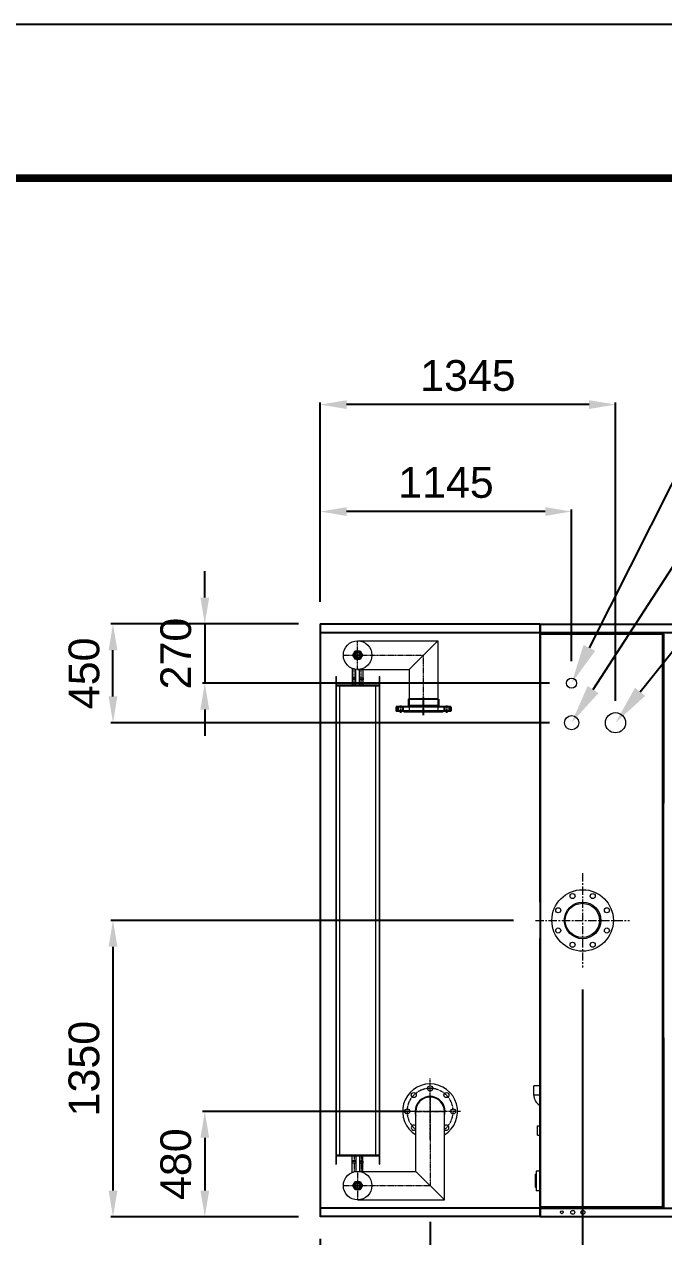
# Model space of a CAD drawing. Header units: millimetres. Extents: x -17070 to 41831, y -291348 to 30635.
# Drawn here: x 20668 to 23582, y 25115 to 30635 of the extents above; entities that cross this region are included whole.
import ezdxf
from ezdxf import colors
from ezdxf.entities.mleader import LeaderData, LeaderLine
from ezdxf.math import Vec2, Vec3

# ---------------------------------------------------------------- set-up
doc = ezdxf.new("R2010")
doc.units = ezdxf.units.MM
doc.linetypes.add('CENTER', pattern=[2, 1.25, -0.25, 0.25, -0.25])
doc.linetypes.add('HIDDEN', pattern=[0.375, 0.25, -0.125])
for name, color, linetype in [('center', 1, 'CENTER'), ('냉각탑_dim', 1, 'Continuous'), ('냉각탑_form', 1, 'Continuous')]:
    doc.layers.add(name, color=color, linetype=linetype)
doc.styles.get("Standard").update_dxf_attribs({"font": 'arial.ttf'})
doc.dimstyles.new('1.40', dxfattribs={"dimscale": 20, "dimtxt": 1.5, "dimasz": 1, "dimexe": 0.5, "dimexo": 0.5, "dimgap": 0.5, "dimtad": 1, "dimdec": 0, "dimzin": 0, "dimdsep": 46, "dimtxsty": 'Standard', "dimcen": 0, "dimclrd": 2, "dimclre": 2, "dimclrt": 3, "dimadec": 0, "dimazin": 0, "dimtfac": 1, "dimtdec": 0, "dimtmove": 0, "dimatfit": 0, "dimfxl": 1, "dimtolj": 1, "dimtzin": 0, "dimlwd": -1, "dimlwe": -1, "dimarcsym": 0})

# ---------------------------------------------------------------- blocks, each defined once
blk = doc.blocks.new('*D360')
at = {"color": 2, "transparency": 16777216}
for p, q in [((22517.1, 25182.4), (22517.1, 24578.2)), ((22017.1, 25105.1), (22017.1, 24578.2)), ((22397.1, 24588.2), (22137.1, 24588.2))]:
    blk.add_line(p, q, dxfattribs=at)
for points in [[(22137.1, 24608.2), (22137.1, 24568.2), (22017.1, 24588.2)], [(22397.1, 24608.2), (22397.1, 24568.2), (22517.1, 24588.2)]]:
    blk.add_solid(points, dxfattribs=at)
at = {"layer": 'Defpoints', "color": 0, "transparency": 16777216}
for p in [(22517.1, 25282.4), (22017.1, 25205.1), (22017.1, 24588.2)]:
    blk.add_point(p, dxfattribs=at)
at = {"color": 3, "lineweight": 5, "transparency": 16777216, "insert": (22267.1, 24719.7), "char_height": 140, "attachment_point": 5}
blk.add_mtext('\\A1;500', dxfattribs=at)
blk = doc.blocks.new('*D362')
at = {"color": 2, "transparency": 16777216}
for p, q in [((22417.1, 25685.5), (21481, 25685.5)), ((21491, 25565.5), (21491, 25325.1)), ((21917.1, 25205.1), (21481, 25205.1))]:
    blk.add_line(p, q, dxfattribs=at)
for points in [[(21471, 25565.5), (21511, 25565.5), (21491, 25685.5)], [(21471, 25325.1), (21511, 25325.1), (21491, 25205.1)]]:
    blk.add_solid(points, dxfattribs=at)
at = {"layer": 'Defpoints', "color": 0, "transparency": 16777216}
for p in [(22517.1, 25685.5), (21491, 25205.1), (22017.1, 25205.1)]:
    blk.add_point(p, dxfattribs=at)
at = {"color": 3, "lineweight": 5, "transparency": 16777216, "insert": (21359.5, 25445.3), "char_height": 140, "attachment_point": 5, "rotation": 90}
blk.add_mtext('\\A1;480', dxfattribs=at)
blk = doc.blocks.new('*D366')
at = {"color": 2, "transparency": 16777216}
for p, q in [((22897.2, 26555.1), (21062.8, 26555.1)), ((21072.8, 26435.1), (21072.8, 25325.1)), ((21917.1, 25205.1), (21062.8, 25205.1))]:
    blk.add_line(p, q, dxfattribs=at)
for points in [[(21052.8, 26435.1), (21092.8, 26435.1), (21072.8, 26555.1)], [(21052.8, 25325.1), (21092.8, 25325.1), (21072.8, 25205.1)]]:
    blk.add_solid(points, dxfattribs=at)
at = {"layer": 'Defpoints', "color": 0, "transparency": 16777216}
for p in [(22997.2, 26555.1), (21072.8, 25205.1), (22017.1, 25205.1)]:
    blk.add_point(p, dxfattribs=at)
at = {"color": 3, "lineweight": 5, "transparency": 16777216, "insert": (20941.2, 25880.1), "char_height": 140, "attachment_point": 5, "rotation": 90}
blk.add_mtext('\\A1;1350', dxfattribs=at)
blk = doc.blocks.new('*D368')
at = {"color": 2, "transparency": 16777216}
for p, q in [((22017.1, 28005.1), (22017.1, 28426.6)), ((23041.7, 28416.6), (22137.1, 28416.6)), ((23161.7, 27735), (23161.7, 28426.6))]:
    blk.add_line(p, q, dxfattribs=at)
for points in [[(22137.1, 28436.6), (22137.1, 28396.6), (22017.1, 28416.6)], [(23041.7, 28436.6), (23041.7, 28396.6), (23161.7, 28416.6)]]:
    blk.add_solid(points, dxfattribs=at)
at = {"layer": 'Defpoints', "color": 0, "transparency": 16777216}
for p in [(22017.1, 28416.6), (22017.1, 27905.1), (23161.7, 27635)]:
    blk.add_point(p, dxfattribs=at)
at = {"color": 3, "lineweight": 5, "transparency": 16777216, "insert": (22589.4, 28548.1), "char_height": 140, "attachment_point": 5}
blk.add_mtext('\\A1;1145', dxfattribs=at)
blk = doc.blocks.new('*D369')
at = {"color": 2, "transparency": 16777216}
for p, q in [((22017.1, 28005.1), (22017.1, 28913.5)), ((23241.7, 28903.5), (22137.1, 28903.5)), ((23361.7, 27555), (23361.7, 28913.5))]:
    blk.add_line(p, q, dxfattribs=at)
for points in [[(22137.1, 28923.5), (22137.1, 28883.5), (22017.1, 28903.5)], [(23241.7, 28923.5), (23241.7, 28883.5), (23361.7, 28903.5)]]:
    blk.add_solid(points, dxfattribs=at)
at = {"layer": 'Defpoints', "color": 0, "transparency": 16777216}
for p in [(22017.1, 28903.5), (22017.1, 27905.1), (23361.7, 27455)]:
    blk.add_point(p, dxfattribs=at)
at = {"color": 3, "lineweight": 5, "transparency": 16777216, "insert": (22689.4, 29035.1), "char_height": 140, "attachment_point": 5}
blk.add_mtext('\\A1;1345', dxfattribs=at)
blk = doc.blocks.new('*D370')
at = {"color": 2, "transparency": 16777216}
for p, q in [((23211.7, 26240.6), (23211.7, 24071.4)), ((22017.1, 25105.1), (22017.1, 24071.4)), ((23091.7, 24081.4), (22137.1, 24081.4))]:
    blk.add_line(p, q, dxfattribs=at)
for points in [[(22137.1, 24101.4), (22137.1, 24061.4), (22017.1, 24081.4)], [(23091.7, 24101.4), (23091.7, 24061.4), (23211.7, 24081.4)]]:
    blk.add_solid(points, dxfattribs=at)
at = {"layer": 'Defpoints', "color": 0, "transparency": 16777216}
for p in [(23211.7, 26340.6), (22017.1, 25205.1), (22017.1, 24081.4)]:
    blk.add_point(p, dxfattribs=at)
at = {"color": 3, "lineweight": 5, "transparency": 16777216, "insert": (22614.4, 24212.9), "char_height": 140, "attachment_point": 5}
blk.add_mtext('\\A1;1195', dxfattribs=at)
blk = doc.blocks.new('*D371')
at = {"color": 2, "transparency": 16777216}
for p, q in [((21917.1, 27905.1), (21062.8, 27905.1)), ((21072.8, 27575), (21072.8, 27785.1)), ((23061.7, 27455), (21062.8, 27455))]:
    blk.add_line(p, q, dxfattribs=at)
for points in [[(21052.8, 27785.1), (21092.8, 27785.1), (21072.8, 27905.1)], [(21052.8, 27575), (21092.8, 27575), (21072.8, 27455)]]:
    blk.add_solid(points, dxfattribs=at)
at = {"layer": 'Defpoints', "color": 0, "transparency": 16777216}
for p in [(21072.8, 27905.1), (22017.1, 27905.1), (23161.7, 27455)]:
    blk.add_point(p, dxfattribs=at)
at = {"color": 3, "lineweight": 5, "transparency": 16777216, "insert": (20941.3, 27680), "char_height": 140, "attachment_point": 5, "rotation": 90}
blk.add_mtext('\\A1;450', dxfattribs=at)
blk = doc.blocks.new('*D372')
at = {"color": 2, "transparency": 16777216}
for p, q in [((21491, 28025.1), (21491, 28145.1)), ((21917.1, 27905.1), (21481, 27905.1)), ((21491, 27905.1), (21491, 27635)), ((23061.7, 27635), (21481, 27635)), ((21491, 27515), (21491, 27395))]:
    blk.add_line(p, q, dxfattribs=at)
for points in [[(21471, 28025.1), (21511, 28025.1), (21491, 27905.1)], [(21471, 27515), (21511, 27515), (21491, 27635)]]:
    blk.add_solid(points, dxfattribs=at)
at = {"layer": 'Defpoints', "color": 0, "transparency": 16777216}
for p in [(22017.1, 27905.1), (21491, 27635), (23161.7, 27635)]:
    blk.add_point(p, dxfattribs=at)
at = {"color": 3, "lineweight": 5, "transparency": 16777216, "insert": (21359.5, 27770), "char_height": 140, "attachment_point": 5, "rotation": 90}
blk.add_mtext('\\A1;270', dxfattribs=at)
blk = doc.blocks.new('A$C3EBF59F2')
at = {"color": 1, "linetype": 'CENTER', "ltscale": 10}
for p, q in [((39.2, 230), (71.6, 230)), ((83, 125), (0, 125)), ((39.2, 20), (71.6, 20))]:
    blk.add_line(p, q, dxfattribs=at)
for p, q in [((45.4, 250), (65.4, 250)), ((45.4, 0), (45.4, 250)), ((45.4, 241.5), (65.4, 241.5)), ((65.4, 0), (65.4, 250)), ((10.4, 193.1), (40.4, 193.1)), ((10.4, 56.9), (10.4, 193.1)), ((40.4, 193.1), (45.4, 197.3)), ((40.4, 56.9), (40.4, 193.1)), ((45.4, 218.5), (65.4, 218.5)), ((65.4, 214.4), (68.4, 214.4)), ((68.4, 35.6), (68.4, 214.4)), ((10.4, 56.9), (40.4, 56.9)), ((40.4, 56.9), (45.4, 52.7)), ((45.4, 31.5), (65.4, 31.5)), ((45.4, 8.5), (65.4, 8.5)), ((45.4, 0), (65.4, 0)), ((65.4, 35.6), (68.4, 35.6))]:
    blk.add_line(p, q)
blk = doc.blocks.new('A$C019E714B')
at = {"color": 1, "linetype": 'CENTER', "ltscale": 0.5}
for p, q in [((0, 20.8), (36, 20.8)), ((18, 0), (18, 41.6))]:
    blk.add_line(p, q, dxfattribs=at)
at = {"ltscale": 0.5}
blk.add_lwpolyline([(0, 10.4), (18, 0), (36, 10.4), (36, 31.2), (18, 41.6), (0, 31.2)], close=True, dxfattribs=at)
for radius in [18, 13]:
    blk.add_circle((18, 20.8), radius, dxfattribs=at)
blk = doc.blocks.new('547637')
at = {"color": 7, "lineweight": 13}
for centre, radius in [((128395.2, -83897.1), 140), ((128349.3, -83786.2), 11.5), ((128441.1, -83786.2), 11.5), ((128284.3, -83851.1), 11.5), ((128395.2, -83897.1), 83.3), ((128506, -83851.1), 11.5), ((128284.3, -83943), 11.5), ((128506, -83943), 11.5), ((128349.3, -84007.9), 11.5), ((128441.1, -84007.9), 11.5)]:
    blk.add_circle(centre, radius, dxfattribs=at)
blk = doc.blocks.new('4')
at = {"color": 0, "lineweight": 20}
for p, q in [((23017.1, 27905.1), (22017.1, 27905.1)), ((22017.1, 25205.1), (22017.1, 27905.1)), ((22020.1, 25205.1), (22020.1, 27905.1)), ((23017.1, 27902.1), (22020.1, 27902.1)), ((23017.1, 27866.1), (22020.1, 27866.1)), ((23017.1, 27863.1), (22020.1, 27863.1)), ((23017.1, 25247.1), (22020.1, 25247.1)), ((23017.1, 25244.1), (22020.1, 25244.1)), ((23017.1, 25205.1), (22017.1, 25205.1)), ((23017.1, 25208.1), (22020.1, 25208.1))]:
    blk.add_line(p, q, dxfattribs=at)
at = {"color": 7, "lineweight": 20, "ltscale": 0.001111}
for p, q in [((23017.1, 27901.6), (23019.1, 27901.6)), ((23019.1, 27857.6), (23017.1, 27857.6)), ((23020.6, 27859.1), (23020.6, 27861.1)), ((23085.9, 27861.1), (23085.9, 27863.1)), ((23576.6, 27859.1), (23576.6, 27861.1)), ((23578.1, 27857.6), (23580.1, 27857.6)), ((23019.1, 25252.6), (23017.1, 25252.6)), ((23020.6, 25251.1), (23020.6, 25249.1)), ((23217.1, 25247.1), (23217.1, 25249.1)), ((23502.1, 25247.1), (23502.1, 25249.1)), ((23507.6, 25249.1), (23507.6, 25247.1)), ((23576.6, 25251.1), (23576.6, 25249.1)), ((23578.1, 25252.6), (23580.1, 25252.6)), ((23019.1, 25208.6), (23017.1, 25208.6))]:
    blk.add_line(p, q, dxfattribs=at)
at = {"color": 7, "lineweight": 20, "ltscale": 0.019444}
for p, q in [((23017.1, 27866.6), (23017.1, 27901.6)), ((23019.1, 27866.6), (23019.1, 27901.6)), ((23020.6, 27901.6), (23020.6, 27866.6)), ((23017.1, 25208.6), (23017.1, 25243.6)), ((23019.1, 25208.6), (23019.1, 25243.6)), ((23020.6, 25208.6), (23020.6, 25243.6))]:
    blk.add_line(p, q, dxfattribs=at)
at = {"color": 7, "lineweight": 20}
for p, q in [((23020.6, 27905.1), (25113.6, 27905.1)), ((23020.6, 27901.6), (25113.6, 27901.6)), ((23017.1, 27857.5), (23017.1, 25252.7)), ((25113.6, 27866.6), (23020.6, 27866.6)), ((25113.6, 27863.1), (23020.6, 27863.1)), ((23020.7, 27857.5), (23020.7, 25252.7)), ((23576.5, 25252.7), (23576.5, 27857.5)), ((23580.1, 25252.7), (23580.1, 27857.5)), ((23581.6, 25249.1), (23581.6, 27861.1)), ((23020.6, 25247.1), (25113.6, 25247.1)), ((23020.6, 25243.6), (25113.6, 25243.6)), ((23020.6, 25208.6), (25113.6, 25208.6)), ((23020.6, 25205.1), (25113.6, 25205.1))]:
    blk.add_line(p, q, dxfattribs=at)
at = {"color": 7, "lineweight": 20, "ltscale": 0.001944}
for p, q in [((23020.6, 27901.6), (23020.6, 27905.1)), ((23020.6, 27866.6), (23020.6, 27863.1)), ((23581.6, 27861.1), (23578.1, 27861.1)), ((23020.6, 25243.6), (23020.6, 25247.1)), ((23585.1, 25249.1), (23581.6, 25249.1)), ((23020.6, 25205.1), (23020.6, 25208.6))]:
    blk.add_line(p, q, dxfattribs=at)
at = {"color": 1, "linetype": 'CENTER', "lineweight": 20}
for p, q in [((22187.1, 27697.6), (22187.1, 27827.8)), ((22122, 27762.7), (22487.1, 27762.7)), ((22487.1, 27504), (22487.1, 27762.7)), ((22170.6, 27625.1), (22170.6, 27699.7)), ((22203.6, 27625.1), (22203.6, 27699.7)), ((22517.1, 25750.6), (22517.1, 25347.5)), ((22452, 25685.5), (22582.2, 25685.5)), ((22170.6, 25485.1), (22170.6, 25410.5)), ((22203.6, 25485.1), (22203.6, 25410.5)), ((22187.1, 25412.6), (22187.1, 25282.4)), ((22122, 25347.5), (22517.1, 25347.5))]:
    blk.add_line(p, q, dxfattribs=at)
at = {"lineweight": 20}
for p, q in [((22187.1, 27827.8), (22552.2, 27827.8)), ((22422, 27697.6), (22552.2, 27827.8)), ((22552.2, 27827.8), (22552.2, 27504)), ((22087.1, 27665.1), (22089.1, 27665.1)), ((22087.1, 27665.1), (22087.1, 27625.1)), ((22089.1, 27665.1), (22089.1, 27627.1)), ((22178.8, 27660.1), (22162.3, 27660.1)), ((22162.3, 27660.1), (22162.3, 27652.1)), ((22162.6, 27702.4), (22162.6, 27625.1)), ((22178.5, 27625.1), (22178.5, 27698.2)), ((22178.8, 27652.1), (22178.8, 27660.1)), ((22187.1, 27697.6), (22422, 27697.6)), ((22195.3, 27652.1), (22195.3, 27660.1)), ((22195.3, 27660.1), (22211.8, 27660.1)), ((22195.6, 27625.1), (22195.6, 27698.2)), ((22211.5, 27702.4), (22211.5, 27625.1)), ((22211.8, 27660.1), (22211.8, 27652.1)), ((22285.1, 27665.1), (22287.1, 27665.1)), ((22285.1, 27665.1), (22285.1, 27627.1)), ((22287.1, 27665.1), (22287.1, 27625.1)), ((22422, 27697.6), (22422, 27504)), ((22087.1, 27625.1), (22287.1, 27625.1)), ((22087.1, 27623.1), (22087.1, 25487.1)), ((22087.1, 27623.1), (22287.1, 27623.1)), ((22089.1, 27627.1), (22285.1, 27627.1)), ((22089.1, 27623.1), (22089.1, 27625.1)), ((22105.1, 27623.1), (22105.1, 25487.1)), ((22178.8, 27652.1), (22162.3, 27652.1)), ((22162.3, 27652.1), (22162.6, 27650.1)), ((22178.5, 27650.1), (22162.6, 27650.1)), ((22178.5, 27650.1), (22178.8, 27652.1)), ((22195.3, 27652.1), (22211.8, 27652.1)), ((22195.6, 27650.1), (22195.3, 27652.1)), ((22195.6, 27650.1), (22211.5, 27650.1)), ((22211.8, 27652.1), (22211.5, 27650.1)), ((22269.1, 27623.1), (22269.1, 25487.1)), ((22285.1, 27623.1), (22285.1, 27625.1)), ((22287.1, 27623.1), (22287.1, 25487.1)), ((22552.2, 27504), (22422, 27504)), ((22452, 25412.6), (22452, 25685.5)), ((22582.2, 25282.4), (22582.2, 25685.5)), ((22087.1, 25487.1), (22287.1, 25487.1)), ((22087.1, 25485.1), (22087.1, 25445.1)), ((22087.1, 25485.1), (22287.1, 25485.1)), ((22089.1, 25487.1), (22089.1, 25485.1)), ((22089.1, 25483.1), (22089.1, 25445.1)), ((22089.1, 25483.1), (22285.1, 25483.1)), ((22162.3, 25458.1), (22162.6, 25460.1)), ((22178.8, 25458.1), (22162.3, 25458.1)), ((22162.3, 25450.1), (22162.3, 25458.1)), ((22178.8, 25450.1), (22162.3, 25450.1)), ((22162.6, 25407.8), (22162.6, 25485.1)), ((22178.5, 25460.1), (22162.6, 25460.1)), ((22178.5, 25485.1), (22178.5, 25412)), ((22178.5, 25460.1), (22178.8, 25458.1)), ((22178.8, 25458.1), (22178.8, 25450.1)), ((22195.6, 25460.1), (22195.3, 25458.1)), ((22195.3, 25458.1), (22195.3, 25450.1)), ((22195.3, 25458.1), (22211.8, 25458.1)), ((22195.3, 25450.1), (22211.8, 25450.1)), ((22195.6, 25485.1), (22195.6, 25412)), ((22195.6, 25460.1), (22211.5, 25460.1)), ((22211.5, 25407.8), (22211.5, 25485.1)), ((22211.8, 25458.1), (22211.5, 25460.1)), ((22211.8, 25450.1), (22211.8, 25458.1)), ((22285.1, 25487.1), (22285.1, 25485.1)), ((22285.1, 25483.1), (22285.1, 25445.1)), ((22287.1, 25485.1), (22287.1, 25445.1)), ((22087.1, 25445.1), (22089.1, 25445.1)), ((22187.1, 25412.6), (22452, 25412.6)), ((22285.1, 25445.1), (22287.1, 25445.1)), ((22452, 25412.6), (22582.2, 25282.4)), ((22187.1, 25282.4), (22582.2, 25282.4)), ((23017.1, 25205.1), (23017.1, 25208.7))]:
    blk.add_line(p, q, dxfattribs=at)
at = {"color": 7, "lineweight": 20, "ltscale": 5.55556e-05}
for p, q in [((23017.1, 27857.6), (23017.1, 27857.5)), ((23019.1, 27857.6), (23019.1, 27857.5)), ((23020.7, 27861.1), (23020.6, 27861.1)), ((23020.7, 27859.1), (23020.6, 27859.1)), ((23576.6, 27861.1), (23576.5, 27861.1)), ((23576.6, 27859.1), (23576.5, 27859.1)), ((23578.1, 27857.5), (23578.1, 27857.6)), ((23580.1, 27857.5), (23580.1, 27857.6)), ((23017.1, 25252.7), (23017.1, 25252.6)), ((23019.1, 25252.7), (23019.1, 25252.6)), ((23020.6, 25251.1), (23020.7, 25251.1)), ((23020.6, 25249.1), (23020.7, 25249.1)), ((23576.5, 25251.1), (23576.6, 25251.1)), ((23576.5, 25249.1), (23576.6, 25249.1)), ((23578.1, 25252.6), (23578.1, 25252.7)), ((23580.1, 25252.6), (23580.1, 25252.7))]:
    blk.add_line(p, q, dxfattribs=at)
at = {"color": 7, "lineweight": 20, "ltscale": 6.38004e-06}
for p, q in [((23017.1, 27857.6), (23017.1, 27857.6)), ((23017.1, 25252.6), (23017.1, 25252.6))]:
    blk.add_line(p, q, dxfattribs=at)
at = {"color": 7, "lineweight": 20, "ltscale": 0.002}
for p, q in [((23017.1, 27857.5), (23020.7, 27857.5)), ((23020.7, 27861.1), (23020.7, 27857.5)), ((23576.5, 27861.1), (23576.5, 27857.5)), ((23580.1, 27857.5), (23576.5, 27857.5)), ((23017.1, 25252.7), (23020.7, 25252.7)), ((23020.7, 25249.1), (23020.7, 25252.7)), ((23576.5, 25249.1), (23576.5, 25252.7)), ((23580.1, 25252.7), (23576.5, 25252.7))]:
    blk.add_line(p, q, dxfattribs=at)
at = {"color": 7, "lineweight": 20, "ltscale": 0.148611}
blk.add_line((23017.3, 27590.1), (23017.3, 27857.6), dxfattribs=at)
at = {"color": 7, "lineweight": 20, "ltscale": 0.000888889}
for p, q in [((23020.7, 27857.6), (23019.1, 27857.6)), ((23576.5, 27857.6), (23578.1, 27857.6)), ((23020.7, 25252.6), (23019.1, 25252.6)), ((23576.5, 25252.6), (23578.1, 25252.6))]:
    blk.add_line(p, q, dxfattribs=at)
at = {"color": 7, "lineweight": 20, "ltscale": 6.42309e-06}
blk.add_line((23020.6, 27861.1), (23020.6, 27861.1), dxfattribs=at)
at = {"color": 7, "lineweight": 20, "ltscale": 0.0008333}
blk.add_line((23020.6, 27857.6), (23020.6, 27859.1), dxfattribs=at)
at = {"color": 7, "lineweight": 20, "ltscale": 6.29548e-05}
blk.add_line((23020.7, 27857.6), (23020.6, 27857.6), dxfattribs=at)
at = {"color": 7, "lineweight": 20, "ltscale": 0.308778}
for p, q in [((23576.5, 27861.1), (23020.7, 27861.1)), ((23576.5, 27857.5), (23020.7, 27857.5)), ((23020.7, 25252.7), (23576.5, 25252.7)), ((23020.7, 25249.1), (23576.5, 25249.1))]:
    blk.add_line(p, q, dxfattribs=at)
at = {"color": 7, "lineweight": 20, "ltscale": 5.55704e-05}
blk.add_line((23576.5, 27857.6), (23576.5, 27857.5), dxfattribs=at)
at = {"color": 7, "lineweight": 20, "ltscale": 0.000833337}
for p, q in [((23576.6, 27861.1), (23578.1, 27861.1)), ((23576.6, 27859.1), (23578.1, 27859.1)), ((23578.1, 25251.1), (23576.6, 25251.1)), ((23578.1, 25249.1), (23576.6, 25249.1))]:
    blk.add_line(p, q, dxfattribs=at)
at = {"color": 7, "lineweight": 20, "ltscale": 0.000864169}
blk.add_line((23580, 27857.6), (23581.6, 27857.6), dxfattribs=at)
at = {"color": 7, "lineweight": 20, "ltscale": 0.426667}
for p, q in [((23581.6, 27857.6), (23581.6, 27089.6)), ((23581.6, 26020.6), (23581.6, 25252.6))]:
    blk.add_line(p, q, dxfattribs=at)
at = {"color": 6, "linetype": 'HIDDEN', "lineweight": 20, "ltscale": 10}
for p, q in [((22089.1, 27623.1), (22089.1, 25487.1)), ((22285.1, 27623.1), (22285.1, 25487.1))]:
    blk.add_line(p, q, dxfattribs=at)
at = {"color": 7, "lineweight": 20, "ltscale": 0.001029}
for p, q in [((23015.5, 27590.1), (23017.4, 27590.1)), ((23017.4, 27170.1), (23015.5, 27170.1)), ((23015.2, 25935.1), (23017.1, 25935.1)), ((23017.1, 25515.1), (23015.2, 25515.1))]:
    blk.add_line(p, q, dxfattribs=at)
at = {"color": 7, "lineweight": 20, "ltscale": 0.220833}
for p, q in [((23015.5, 27590.1), (23015.5, 27192.6)), ((23015.2, 25935.1), (23015.2, 25537.6))]:
    blk.add_line(p, q, dxfattribs=at)
at = {"color": 7, "lineweight": 20, "ltscale": 0.001247}
for p, q in [((23015.5, 27192.6), (23017.4, 27191.3)), ((23015.5, 27177.6), (23017.4, 27178.9)), ((23015.2, 25537.6), (23017.1, 25536.3)), ((23015.2, 25522.6), (23017.1, 25523.9))]:
    blk.add_line(p, q, dxfattribs=at)
at = {"color": 7, "lineweight": 20, "ltscale": 0.004167}
for p, q in [((23015.5, 27177.6), (23015.5, 27170.1)), ((23015.2, 25522.6), (23015.2, 25515.1))]:
    blk.add_line(p, q, dxfattribs=at)
at = {"color": 7, "lineweight": 20, "ltscale": 0.295779}
blk.add_line((23017.1, 26637.7), (23017.1, 27170.1), dxfattribs=at)
at = {"color": 7, "lineweight": 20, "ltscale": 0.006935}
for p, q in [((23017.3, 27178.9), (23017.3, 27191.4)), ((23017.1, 25523.9), (23017.1, 25536.4))]:
    blk.add_line(p, q, dxfattribs=at)
at = {"color": 7, "lineweight": 20, "ltscale": 0.000833334}
for p, q in [((23580.1, 27089.6), (23581.6, 27089.6)), ((23580.1, 26760.1), (23581.6, 26760.1)), ((23580.1, 26720.1), (23581.6, 26720.1)), ((23580.1, 26390.1), (23581.6, 26390.1)), ((23580.1, 26350.1), (23581.6, 26350.1)), ((23580.1, 26020.6), (23581.6, 26020.6))]:
    blk.add_line(p, q, dxfattribs=at)
at = {"color": 7, "lineweight": 20, "ltscale": 0.173056}
for p, q in [((23581.6, 26769.1), (23581.6, 27080.6)), ((23581.6, 26029.6), (23581.6, 26341.1))]:
    blk.add_line(p, q, dxfattribs=at)
at = {"color": 7, "lineweight": 20, "ltscale": 0.022222}
for p, q in [((23581.6, 26720.1), (23581.6, 26760.1)), ((23581.6, 26350.1), (23581.6, 26390.1))]:
    blk.add_line(p, q, dxfattribs=at)
at = {"color": 7, "lineweight": 20, "ltscale": 0.183333}
blk.add_line((23581.6, 26390.1), (23581.6, 26720.1), dxfattribs=at)
at = {"color": 7, "lineweight": 20, "ltscale": 0.298555}
blk.add_line((23017.1, 25935.1), (23017.1, 26472.5), dxfattribs=at)
at = {"color": 1, "linetype": 'CENTER', "lineweight": 20, "ltscale": 10}
for p, q in [((22517.1, 25558.3), (22517.1, 25836.8)), ((22656.3, 25685.5), (22377.8, 25685.5))]:
    blk.add_line(p, q, dxfattribs=at)
at = {"color": 7, "lineweight": 20, "ltscale": 0.011861}
for p, q in [((23011.1, 25802.6), (22989.7, 25802.6)), ((23011.1, 25759.6), (22989.7, 25759.6))]:
    blk.add_line(p, q, dxfattribs=at)
at = {"color": 7, "lineweight": 20, "ltscale": 0.023889}
blk.add_line((22989.7, 25759.6), (22989.7, 25802.6), dxfattribs=at)
at = {"color": 7, "lineweight": 20, "ltscale": 0.002303}
for p, q in [((23015.2, 25802.6), (23011.1, 25802.6)), ((23015.2, 25759.6), (23011.1, 25759.6))]:
    blk.add_line(p, q, dxfattribs=at)
at = {"color": 7, "lineweight": 20, "ltscale": 0.005192}
for p, q in [((23005.9, 25620.5), (23015.2, 25620.5)), ((23005.9, 25577.8), (23015.2, 25577.8))]:
    blk.add_line(p, q, dxfattribs=at)
at = {"color": 7, "lineweight": 20, "ltscale": 0.023722}
blk.add_line((23005.9, 25577.8), (23005.9, 25620.5), dxfattribs=at)
at = {"color": 7, "lineweight": 20, "ltscale": 0.145833}
blk.add_line((23017.1, 25252.6), (23017.1, 25515.1), dxfattribs=at)
at = {"color": 7, "lineweight": 20, "ltscale": 0.001778}
for p, q in [((23001.1, 25399.4), (22997.9, 25399.4)), ((23001.1, 25338.9), (22997.9, 25338.9))]:
    blk.add_line(p, q, dxfattribs=at)
at = {"color": 7, "lineweight": 20, "ltscale": 0.033611}
blk.add_line((22997.9, 25338.9), (22997.9, 25399.4), dxfattribs=at)
at = {"color": 7, "lineweight": 20, "ltscale": 0.008881}
for p, q in [((23017.1, 25413.7), (23001.1, 25413.7)), ((23017.1, 25324.6), (23001.1, 25324.6))]:
    blk.add_line(p, q, dxfattribs=at)
at = {"color": 7, "lineweight": 20, "ltscale": 0.0495}
blk.add_line((23001.1, 25413.7), (23001.1, 25324.6), dxfattribs=at)
at = {"color": 7, "lineweight": 20, "ltscale": 0.000203026}
blk.add_line((23017.1, 25243.6), (23017.1, 25244), dxfattribs=at)
at = {"color": 7, "lineweight": 20, "ltscale": 0.000222127}
blk.add_line((23020.2, 25247.1), (23020.6, 25247.1), dxfattribs=at)
blk.add_line((23020.2, 25247.1), (23020.6, 25247.1), dxfattribs=at)
at = {"color": 7, "lineweight": 20, "ltscale": 1.29947e-05}
blk.add_line((23020.2, 25247.1), (23020.2, 25247.1), dxfattribs=at)
at = {"color": 7, "lineweight": 20, "ltscale": 0.000580935}
blk.add_line((23020.2, 25244), (23020.2, 25245.1), dxfattribs=at)
at = {"color": 7, "lineweight": 20, "ltscale": 0.019889}
blk.add_line((23020.2, 25244), (23020.2, 25208.2), dxfattribs=at)
at = {"color": 7, "lineweight": 20, "ltscale": 0.000222221}
blk.add_line((23020.2, 25244), (23020.6, 25244), dxfattribs=at)
at = {"color": 7, "lineweight": 20, "ltscale": 0.000833333}
for p, q in [((23020.6, 25252.6), (23020.6, 25251.1)), ((23580.1, 25252.6), (23581.6, 25252.6))]:
    blk.add_line(p, q, dxfattribs=at)
at = {"color": 7, "lineweight": 20, "ltscale": 6.4231e-06}
blk.add_line((23020.6, 25251.1), (23020.6, 25251.1), dxfattribs=at)
at = {"color": 7, "lineweight": 20, "ltscale": 0.00111}
blk.add_line((23477.1, 25247.1), (23477.1, 25249.1), dxfattribs=at)
at = {"color": 7, "lineweight": 20, "ltscale": 5.55408e-05}
blk.add_line((23576.5, 25252.7), (23576.5, 25252.6), dxfattribs=at)
at = {"color": 7, "lineweight": 20, "ltscale": 0.001923}
blk.add_line((23581.6, 25249.1), (23578.1, 25249.1), dxfattribs=at)
at = {"color": 7, "lineweight": 20, "ltscale": 0.000203598}
blk.add_line((23017.1, 25208.2), (23017.1, 25208.6), dxfattribs=at)
at = {"color": 7, "lineweight": 20, "ltscale": 0.000222222}
blk.add_line((23020.6, 25208.2), (23020.2, 25208.2), dxfattribs=at)
at = {"color": 7, "lineweight": 20, "ltscale": 0.00020375}
blk.add_line((23020.5, 25205.1), (23020.2, 25205.1), dxfattribs=at)
at = {"lineweight": 20}
for centre, radius in [((22187.1, 27762.7), 65.1), ((22517.1, 25790.5), 11.5), ((22442.8, 25759.8), 11.5), ((22591.3, 25759.8), 11.5), ((22412.1, 25685.5), 11.5), ((22622.1, 25685.5), 11.5), ((22187.1, 25347.5), 65.1)]:
    blk.add_circle(centre, radius, dxfattribs=at)
at = {"color": 0, "lineweight": 20}
for centre, radius in [((23161.7, 27635), 23), ((23361.7, 27455), 46), ((23161.7, 27455), 32.5), ((23210.7, 26555.1), 77.8)]:
    blk.add_circle(centre, radius, dxfattribs=at)
at = {"color": 7, "lineweight": 20}
for centre, radius in [((23117.1, 25226.1), 6.5), ((23167.1, 25226.1), 9), ((23213.1, 25226.1), 9)]:
    blk.add_circle(centre, radius, dxfattribs=at)
for centre, radius, start, end in [((23020.6, 27901.6), 3.5, 90, 180), ((23020.6, 27901.6), 1.5, 90, 180), ((23020.6, 27866.6), 3.5, 180, 270), ((23020.6, 27857.6), 3.5, 90, 180), ((23020.6, 27866.6), 1.5, 180, 270), ((23020.6, 27857.6), 1.5, 90, 180), ((23055.6, 27857.6), 3.5, 89.7839, 90), ((23064.6, 27857.6), 3.5, 90, 90.8118), ((23088.6, 27857.6), 3.5, 89.3614, 90), ((23578.1, 27857.6), 3.5, 0, 90), ((23578.1, 27857.6), 1.5, 0, 90), ((23578.1, 27089.6), 3.5, 304.8493, 0), ((23578.1, 27080.6), 3.5, 0, 55.1506), ((23578.1, 26769.1), 3.5, 304.8494, 0), ((23578.1, 26760.1), 3.5, 0, 55.1507), ((23578.1, 26350.1), 3.5, 304.8493, 0), ((23578.1, 26341.1), 3.5, 0, 55.1506), ((23578.1, 26029.6), 3.5, 304.8494, 0), ((23578.1, 26020.6), 3.5, 0, 55.1507), ((23043.1, 25759.6), 53.4, 180, 238.5264), ((23020.6, 25252.6), 3.5, 180, 270), ((23020.6, 25243.6), 3.5, 90, 180), ((23020.2, 25244), 3.1, 90, 180), ((23020.6, 25252.6), 1.5, 180, 270), ((23020.6, 25243.6), 1.5, 90, 180), ((23578.1, 25252.6), 3.5, 270, 0), ((23578.1, 25252.6), 1.5, 270, 0), ((23020.6, 25208.6), 3.5, 180, 270), ((23020.2, 25208.2), 3.1, 180, 270), ((23020.6, 25208.6), 1.5, 180, 270)]:
    blk.add_arc(centre, radius, start, end, dxfattribs=at)
at = {"lineweight": 20}
for centre, radius, start, end in [((22517.1, 25685.5), 125, 301.3806, 238.6194), ((22517.1, 25685.5), 68.1, 342.9288, 197.0712), ((22517.1, 25685.5), 65.1, 0, 180), ((22442.8, 25611.3), 11.5, 37.232, 322.768), ((22591.3, 25611.3), 11.5, 217.232, 142.768)]:
    blk.add_arc(centre, radius, start, end, dxfattribs=at)
at = {"color": 1, "linetype": 'CENTER', "lineweight": 20, "ltscale": 10}
blk.add_arc((22517.1, 25685.5), 105, 308.3092, 231.6908, dxfattribs=at)
at = {"color": 7, "lineweight": 20}
for centre in [(23017.7, 27575.1), (23017.4, 25920.1)]:
    blk.add_ellipse(centre, major_axis=(0, 6), ratio=0.087156, start_param=0.66969, end_param=2.47145, dxfattribs=at)
at = {"layer": 'center', "lineweight": 20, "ltscale": 30}
for p, q in [((23211.7, 26769.6), (23211.7, 26340.6)), ((22997.2, 26555.1), (23426.2, 26555.1))]:
    blk.add_line(p, q, dxfattribs=at)
at = {"lineweight": 20, "ltscale": 0.5, "xscale": -1, "rotation": 270}
for p in [(22166.3, 27744.7), (22166.3, 25329.5)]:
    blk.add_blockref('A$C019E714B', p, dxfattribs=at)
at = {"lineweight": 20, "xscale": -1, "rotation": 90}
blk.add_blockref('A$C3EBF59F2', (22612.1, 27572.4), dxfattribs=at)
at = {"color": 0, "lineweight": 20}
blk.add_blockref('547637', (-105183.3, 110452.1), dxfattribs=at)

msp = doc.modelspace()

# ---------------------------------------------------------------- linework, layer by layer
at = {"layer": 'Defpoints'}
msp.add_lwpolyline([(12424, 30635.1), (41831.2, 30635.1), (41831.2, 9840), (12424, 9840)], close=True, dxfattribs=at)
at = {"layer": '냉각탑_form', "const_width": 35}
msp.add_lwpolyline([(13124.1, 29935), (13124.1, 10540.2), (41131, 10540.2), (41131, 29935)], close=True, dxfattribs=at)

# ---------------------------------------------------------------- block references
msp.add_blockref('4', (0, 0))

# ---------------------------------------------------------------- dimensions: what is measured, and where the dimension line sits
at = {"lineweight": 5}
for base, p1, p2, picture, middle in [((22017.1, 28903.5), (23361.7, 27455), (22017.1, 27905.1), '*D369', (22689.4, 29035.1)), ((22017.1, 28416.6), (23161.7, 27635), (22017.1, 27905.1), '*D368', (22589.4, 28548.1)), ((22017.1, 24081.4), (23211.7, 26340.6), (22017.1, 25205.1), '*D370', (22614.4, 24212.9)), ((22017.1, 24588.2), (22517.1, 25282.4), (22017.1, 25205.1), '*D360', (22267.1, 24719.7))]:
    dim = msp.add_linear_dim(base=base, p1=p1, p2=p2, dimstyle='1.40', override={"dimtxt": 7, "dimasz": 6, "dimexo": 5, "dimgap": 3}, dxfattribs=at)
    dim.commit()
    dim.dimension.update_dxf_attribs({"geometry": picture, "text_midpoint": middle})
dim = msp.add_linear_dim(base=(21491, 27635), p1=(22017.1, 27905.1), p2=(23161.7, 27635), angle=90, dimstyle='1.40', override={"dimtxt": 7, "dimasz": 6, "dimexo": 5, "dimgap": 3}, dxfattribs=at)
dim.commit()
dim.dimension.update_dxf_attribs({"geometry": '*D372', "text_midpoint": (21491, 27770), "dimtype": 160})
for base, p1, p2, picture, middle in [((21072.8, 27905.1), (23161.7, 27455), (22017.1, 27905.1), '*D371', (20941.3, 27680)), ((21072.8, 25205.1), (22997.2, 26555.1), (22017.1, 25205.1), '*D366', (20941.2, 25880.1)), ((21491, 25205.1), (22517.1, 25685.5), (22017.1, 25205.1), '*D362', (21359.5, 25445.3))]:
    dim = msp.add_linear_dim(base=base, p1=p1, p2=p2, angle=90, dimstyle='1.40', override={"dimtxt": 7, "dimasz": 6, "dimexo": 5, "dimgap": 3}, dxfattribs=at)
    dim.commit()
    dim.dimension.update_dxf_attribs({"geometry": picture, "text_midpoint": middle})

# ---------------------------------------------------------------- leaders
at = {"layer": '냉각탑_dim', "lineweight": -3}
ml = msp.add_multileader_mtext('Standard', dxfattribs=at)
ml.set_content('')
ml.set_leader_properties(color=256)
ml.build(insert=Vec2(0, 0))
ml.multileader.update_dxf_attribs({"text_right_attachment_type": 6, "dogleg_length": 5, "arrow_head_size": 180, "scale": 30})
ctx = ml.context
ctx.base_point, ctx.scale, ctx.char_height, ctx.arrow_head_size, ctx.landing_gap_size, ctx.plane_origin = Vec3(24353.8, 29156.3), 30, 7.18, 180, 3.59, Vec3(23303.3, 29332.4)
ctx.right_attachment = 6
notes = []
notes.append((ctx, [(0, (1, 1, 0), (23927.9, 29156.3), (1, 0), 425.9, [(0, [(23161.7, 27635)], 0, [])])]))
ctx.mtext, ml.multileader.dxf.content_type = None, 0
ml = msp.add_multileader_mtext('Standard', dxfattribs=at)
ml.set_content('')
ml.set_leader_properties(color=256)
ml.build(insert=Vec2(0, 0))
ml.multileader.update_dxf_attribs({"text_right_attachment_type": 6, "dogleg_length": 5, "arrow_head_size": 180, "scale": 30})
ctx = ml.context
ctx.base_point, ctx.scale, ctx.char_height, ctx.arrow_head_size, ctx.landing_gap_size, ctx.plane_origin = Vec3(24353.8, 28771.6), 30, 7.18, 180, 3.59, Vec3(24334.7, 29014.3)
ctx.right_attachment = 6
notes.append((ctx, [(0, (1, 1, 0), (24014.2, 28771.6), (1, 0), 339.7, [(0, [(23161.7, 27455)], 0, [])])]))
ctx.mtext, ml.multileader.dxf.content_type = None, 0
ml = msp.add_multileader_mtext('Standard', dxfattribs=at)
ml.set_content('')
ml.set_leader_properties(color=256)
ml.build(insert=Vec2(0, 0))
ml.multileader.update_dxf_attribs({"text_right_attachment_type": 6, "dogleg_length": 5, "arrow_head_size": 180, "scale": 30})
ctx = ml.context
ctx.base_point, ctx.scale, ctx.char_height, ctx.arrow_head_size, ctx.landing_gap_size, ctx.plane_origin = Vec3(24353.4, 28353.8), 30, 7.18, 180, 3.59, Vec3(24276.1, 28753.8)
ctx.right_attachment = 6
notes.append((ctx, [(0, (1, 1, 0), (24078.5, 28353.8), (1, 0), 274.9, [(0, [(23361.7, 27455)], 0, [])])]))
ctx.mtext, ml.multileader.dxf.content_type = None, 0
for ctx, leaders in notes:
    for number, flags, end, landing, length, lines in leaders:
        leader = LeaderData()
        leader.index, (leader.has_last_leader_line, leader.has_dogleg_vector, leader.attachment_direction) = number, flags
        leader.last_leader_point, leader.dogleg_vector, leader.dogleg_length = Vec3(end), Vec3(landing), length
        for number, points, colour, breaks in lines:
            line = LeaderLine()
            line.index, line.vertices, line.color, line.breaks = number, Vec3.list(points), colors.encode_raw_color(colour), breaks
            leader.lines.append(line)
        ctx.leaders.append(leader)

doc.saveas('drawing.dxf')
